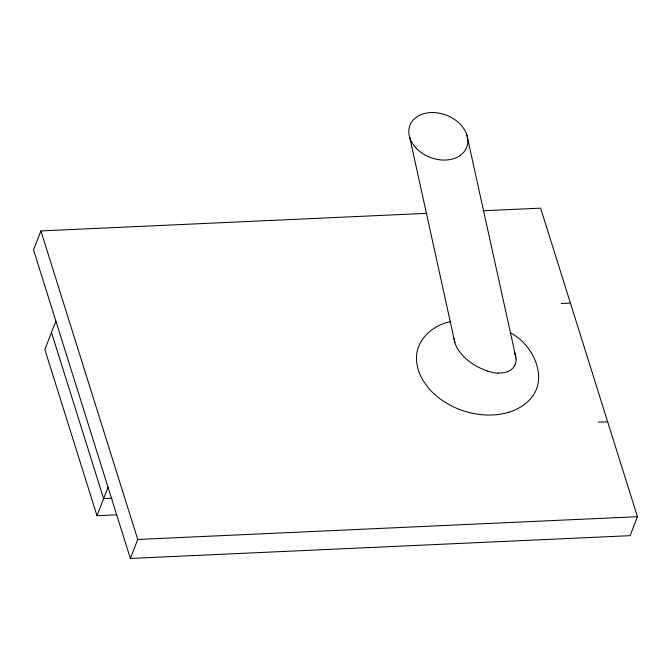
<?xml version="1.0" encoding="UTF-8"?>
<svg xmlns="http://www.w3.org/2000/svg" width="671" height="671" viewBox="0 0 671 671"><rect width="100%" height="100%" fill="white"/><g stroke="black" fill="none" stroke-linecap="round" stroke-linejoin="round"><path stroke-width="1.01" d="M426.664 213.344L40.906 230.925L33.55 249.897L130.384 558.44L630.094 535.668L637.45 516.695L540.616 208.153L483.12 210.769M55.894 321.099L44.856 349.557L97.001 515.697L116.88 514.791M97.001 515.697L108.039 487.238M130.384 558.44L137.748 539.467L40.906 230.925M514.909 365.091C512.09 371.449 504.374 373.445 497.991 372.975M450.132 321.778C431.898 325.259 414.686 341.321 416.599 361.006A59.3 44.068 21.2 0 0 420.306 375.282L423.25 380.86L429.138 388.811A60.776 45.167 21.2 0 0 444.974 402.197L450.803 405.527A63.753 47.381 21.2 0 0 469.75 412.648A65.49 48.664 21.2 0 0 509.071 412.153M561.191 303.51L570.409 303.091M598.431 422.176L607.658 421.757M111.982 498.243L103.619 498.62L51.482 332.481M137.748 539.467L637.45 516.695M487.733 371.038C476.192 367.289 465.406 360.235 458.469 350.153A25.943 16.054 38.9 0 1 455.995 345.64A26.261 16.272 38.8 0 1 454.082 338.327M510.346 332.799C534.426 345.179 550.899 382.135 526.802 402.491A63.963 47.532 21.2 0 1 509.071 412.162M466.865 135.014L515.798 357.031M409.755 137.614L454.871 342.655M492.514 372.38A45.787 26.865 41.2 0 1 487.758 371.164M498.075 373.168A45.72 27.503 42.5 0 1 492.548 372.48M514.355 352.258A26.094 16.112 38.9 0 1 515.94 358.96M516.125 359.035A27.595 17.043 39.3 0 1 514.942 365.116M416.188 148.182A30.413 22.604 21.2 0 0 466.286 148.216A30.413 22.604 21.2 0 0 432.459 112.543A30.413 22.604 21.2 0 0 416.188 148.182"/></g></svg>
